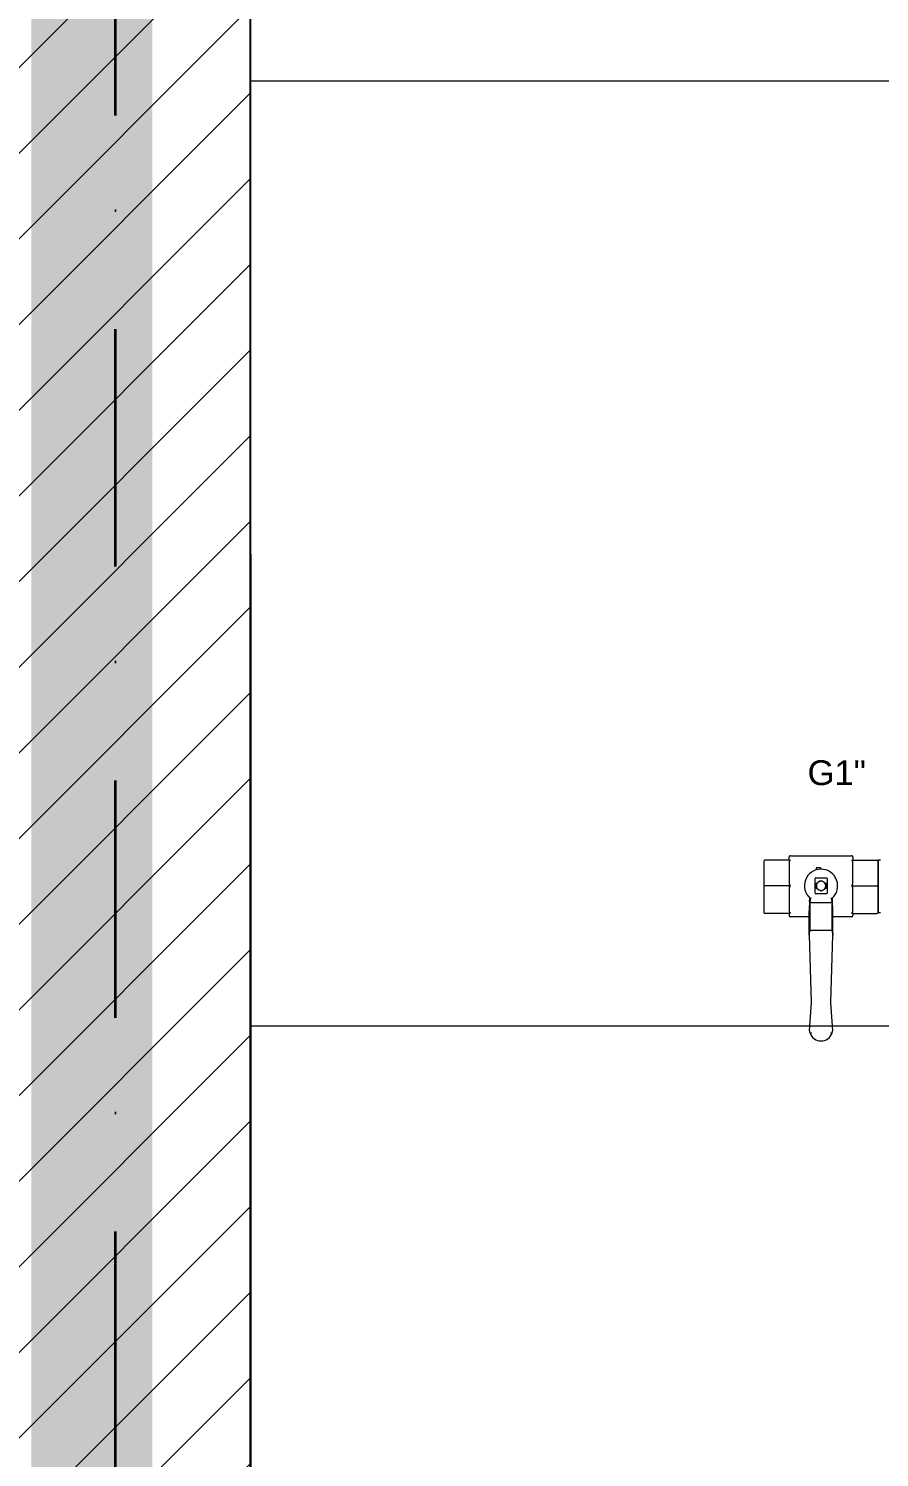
# Model space of a CAD drawing. Header units: millimetres. Extents: x 1322820 to 1391563, y 1051909 to 1098256.
# Drawn here: x 1361664 to 1362296, y 1087659 to 1088720 of the extents above; entities that cross this region are included whole.
import ezdxf
from ezdxf.enums import TextEntityAlignment as Align

# ---------------------------------------------------------------- set-up
doc = ezdxf.new("R2010")
doc.units = ezdxf.units.MM
doc.header["$MEASUREMENT"] = 0
doc.linetypes.add('Dot & Dashed', pattern=[335.138881, 176.388884, -88.194442, 0, -70.555556])
doc.layers.get('0').update_dxf_attribs({"true_color": 0x787878})
doc.layers.add('circuite prize vitali', color=1, linetype='Continuous')
for name, color, linetype, lineweight, true_color in [('instalatii - echipamente_Pen_No__21', 7, 'Continuous', 20, 0x787878), ('instalatii - echipamente_Pen_No__7', 7, 'Continuous', 100, 0x787878), ('New_arhitectura - axe_Pen_No__201', 7, 'Continuous', 35, 0x787878), ('New_arhitectura - suprafete DTAC_Pen_No__14', 7, 'Continuous', 18, 0x787878), ('New_rezistenta - pereti de rezistenta_Pen_No__21', 7, 'Continuous', 20, 0x787878)]:
    doc.layers.add(name, color=color, linetype=linetype, lineweight=lineweight, true_color=true_color)
doc.layers.add('New_arhitectura - axe', color=7, linetype='Continuous', true_color=0x787878)
doc.layers.add('New_rezistenta - pereti de rezistenta', color=7, linetype='Continuous', true_color=0x787878)
doc.styles.add('GENERATED_STYLE_1', font='arialbd.ttf')
doc.styles.add('GENERATED_STYLE_2', font='arial.ttf')

# ---------------------------------------------------------------- blocks, each defined once
blk = doc.blocks.new('Wall_32_1', base_point=(1361828.5, 1085033.4))
at = {"layer": 'New_rezistenta - pereti de rezistenta', "linetype": 'Continuous', "lineweight": 0, "true_color": 0x000000}
h = blk.add_hatch(dxfattribs=at)
h.set_pattern_fill('BETON_ARMAT_0001', color=18, style=0, pattern_type=2)
h.set_pattern_definition([(45, (1356235.236, 1078942.57), (-31.8198, 31.8198), [])])
h.paths.add_polyline_path([(1361828.5, 1085033.4), (1361828.5, 1090570.6), (1361578.5, 1090570.6), (1361578.5, 1085033.4)])
at = {"layer": 'New_rezistenta - pereti de rezistenta_Pen_No__21', "color": 7, "linetype": 'Continuous', "lineweight": 20, "flags": 128}
blk.add_lwpolyline([(1361828.5, 1085033.4), (1361828.5, 1090570.6)], dxfattribs=at)
blk = doc.blocks.new('Standard grid marker')
at = {"layer": 'New_arhitectura - axe_Pen_No__201', "linetype": 'Dot & Dashed', "lineweight": 35}
blk.add_line((1000, 0), (43350, 0), dxfattribs=at)
at = {"layer": 'New_arhitectura - axe_Pen_No__201', "lineweight": 35, "style": 'GENERATED_STYLE_1'}
for tag, p in [('AC_MarkerText_1_0', (-106.1, 7.1)), ('AC_MarkerText_1_1', (44456, 7.1))]:
    blk.add_attdef(tag, text='', height=125, rotation=270, dxfattribs=at).set_placement(p, align=Align.MIDDLE_CENTER)
blk = doc.blocks.new('terasa')
at = {"layer": 'instalatii - echipamente_Pen_No__21', "linetype": 'Continuous', "lineweight": 20}
for p, q in [((1361828.539, 1085085.004), (1361828.539, 1090920.6)), ((1362210.163, 1088101.629), (1362210.166, 1088083.58)), ((1362228.954, 1088102.621), (1362211.152, 1088102.619)), ((1362228.954, 1088102.621), (1362228.954, 1088104.969)), ((1362228.954, 1088102.425), (1362228.954, 1088102.621)), ((1362228.954, 1088102.621), (1362229.943, 1088102.621)), ((1362229.943, 1088102.425), (1362228.954, 1088102.425)), ((1362229.943, 1088105.958), (1362275.437, 1088105.965)), ((1362275.438, 1088102.628), (1362276.427, 1088102.628)), ((1362276.427, 1088102.432), (1362275.438, 1088102.432)), ((1362276.427, 1088104.976), (1362276.427, 1088102.628)), ((1362276.427, 1088102.628), (1362294.229, 1088102.631)), ((1362276.427, 1088102.432), (1362276.427, 1088102.628)), ((1362295.218, 1088103.001), (1362295.224, 1088063.44)), ((1362295.218, 1088103.001), (1362296.949, 1088103.001)), ((1362295.221, 1088083.592), (1362295.218, 1088101.642)), ((1362228.955, 1088100.393), (1362228.957, 1088086.181)), ((1362248.983, 1088096.739), (1362248.983, 1088095.379)), ((1362249.477, 1088096.937), (1362249.181, 1088096.937)), ((1362251.95, 1088096.938), (1362249.477, 1088096.937)), ((1362252.246, 1088096.938), (1362251.95, 1088096.938)), ((1362252.444, 1088096.74), (1362252.444, 1088095.946)), ((1362276.429, 1088086.188), (1362276.427, 1088100.4)), ((1362210.166, 1088083.58), (1362210.169, 1088064.047)), ((1362211.155, 1088083.58), (1362210.166, 1088083.58)), ((1362228.957, 1088083.583), (1362211.155, 1088083.58)), ((1362228.957, 1088083.583), (1362228.957, 1088084.149)), ((1362228.957, 1088084.149), (1362229.946, 1088084.149)), ((1362228.957, 1088083.049), (1362228.957, 1088083.583)), ((1362229.946, 1088083.049), (1362228.957, 1088083.049)), ((1362228.958, 1088081.171), (1362228.96, 1088065.471)), ((1362248.244, 1088078.138), (1362248.242, 1088089.033)), ((1362248.729, 1088089.52), (1362256.656, 1088089.521)), ((1362249.232, 1088085.584), (1362250.962, 1088086.584)), ((1362249.232, 1088083.586), (1362249.232, 1088085.584)), ((1362249.232, 1088081.587), (1362249.232, 1088083.586)), ((1362250.963, 1088080.588), (1362249.232, 1088081.587)), ((1362250.962, 1088086.584), (1362252.693, 1088087.583)), ((1362252.694, 1088079.589), (1362250.963, 1088080.588)), ((1362252.693, 1088087.583), (1362254.424, 1088086.584)), ((1362254.425, 1088080.589), (1362252.694, 1088079.589)), ((1362254.424, 1088086.584), (1362256.155, 1088085.585)), ((1362256.155, 1088081.588), (1362254.425, 1088080.589)), ((1362256.155, 1088085.585), (1362256.155, 1088083.587)), ((1362256.155, 1088083.587), (1362256.155, 1088081.588)), ((1362257.143, 1088089.034), (1362257.145, 1088078.14)), ((1362275.441, 1088084.156), (1362276.43, 1088084.156)), ((1362276.43, 1088083.056), (1362275.441, 1088083.056)), ((1362276.43, 1088083.59), (1362276.43, 1088084.156)), ((1362276.43, 1088083.59), (1362294.232, 1088083.592)), ((1362276.43, 1088083.056), (1362276.43, 1088083.59)), ((1362276.432, 1088065.478), (1362276.43, 1088081.178)), ((1362295.221, 1088083.592), (1362294.232, 1088083.592)), ((1362295.224, 1088064.059), (1362295.221, 1088083.592)), ((1362244.151, 1088071.837), (1362244.283, 1088074.525)), ((1362244.637, 1088074.211), (1362244.472, 1088070.861)), ((1362244.472, 1088070.861), (1362244.475, 1088050.192)), ((1362245.478, 1088071.222), (1362259.912, 1088071.225)), ((1362256.658, 1088077.653), (1362248.731, 1088077.652)), ((1362260.919, 1088070.864), (1362260.753, 1088074.213)), ((1362260.922, 1088050.195), (1362260.919, 1088070.864)), ((1362261.24, 1088071.839), (1362261.106, 1088074.528)), ((1362228.96, 1088063.061), (1362211.158, 1088063.058)), ((1362228.96, 1088063.061), (1362228.96, 1088063.593)), ((1362228.96, 1088063.593), (1362229.949, 1088063.593)), ((1362228.96, 1088063.061), (1362228.96, 1088061.453)), ((1362229.949, 1088063.061), (1362228.96, 1088063.061)), ((1362243.95, 1088060.466), (1362229.95, 1088060.464)), ((1362243.952, 1088046.971), (1362243.949, 1088064.843)), ((1362261.446, 1088046.973), (1362261.443, 1088064.846)), ((1362275.444, 1088060.471), (1362261.444, 1088060.468)), ((1362275.444, 1088063.6), (1362276.433, 1088063.6)), ((1362276.433, 1088063.068), (1362275.444, 1088063.068)), ((1362276.433, 1088063.068), (1362276.433, 1088063.6)), ((1362276.433, 1088063.068), (1362294.235, 1088063.07)), ((1362276.433, 1088063.068), (1362276.433, 1088061.46)), ((1362296.955, 1088063.441), (1362295.224, 1088063.44)), ((1362243.952, 1088046.971), (1362244.019, 1088048.346)), ((1362244.019, 1088048.346), (1362244.475, 1088050.192)), ((1362244.064, 1088046.971), (1362244.019, 1088048.346)), ((1362259.935, 1088050.455), (1362245.462, 1088050.453)), ((1362261.378, 1088048.348), (1362260.922, 1088050.195)), ((1362261.378, 1088048.348), (1362261.333, 1088046.973)), ((1362261.378, 1088048.348), (1362261.446, 1088046.973)), ((1362244.064, 1088046.971), (1362243.952, 1088046.971)), ((1362245.685, 1087997.187), (1362244.064, 1088046.971)), ((1362261.333, 1088046.973), (1362259.727, 1087997.189)), ((1362261.446, 1088046.973), (1362261.333, 1088046.973)), ((1362244.089, 1087975.742), (1362245.679, 1087996.932)), ((1362259.733, 1087996.934), (1362261.329, 1087975.744)), ((1362244.531, 1087974.059), (1362244.525, 1087974.069)), ((1362260.894, 1087974.071), (1362260.888, 1087974.062))]:
    blk.add_line(p, q, dxfattribs=at)
for points in [[(1364217.276, 1088681.764), (1364217, 1090570.775), (1361828.539, 1090570.6), (1361828.815, 1088681.589)], [(1364217.466, 1087386.074), (1364217.19, 1089275.085), (1361828.728, 1089274.911), (1361829.004, 1087385.9)], [(1364217.655, 1086090.373), (1364217.379, 1087979.384), (1361828.918, 1087979.209), (1361829.194, 1086090.198)]]:
    blk.add_lwpolyline(points, close=True, dxfattribs=at)
for centre, radius, start, end in [((1362211.152, 1088101.63), 0.989, 90.008376, 180.00838), ((1362229.943, 1088104.969), 0.989, 90.008383, 180.008386), ((1362275.438, 1088104.976), 0.989, 0.00838, 90.008383), ((1362294.229, 1088101.642), 0.989, 0.00838, 90.008376), ((1362252.693, 1088083.586), 12.363, 310.700987, 229.31577), ((1362249.181, 1088096.74), 0.198, 90.008363, 180.008363), ((1362252.246, 1088096.74), 0.198, 0.008397, 90.008363), ((1362252.693, 1088083.586), 3.462, 120.008379, 180.008378), ((1362252.693, 1088083.586), 3.462, 180.008379, 240.00838), ((1362252.693, 1088083.586), 3.462, 60.008378, 120.008379), ((1362252.693, 1088083.586), 3.462, 240.008381, 300.008378), ((1362252.693, 1088083.586), 3.462, 0.00838, 60.008379), ((1362252.693, 1088083.586), 3.462, 300.008379, 0.008379), ((1362223.615, 1088123.154), 53.267, 293.243851, 294.432805), ((1362281.76, 1088123.163), 53.267, 245.583954, 246.772908), ((1362211.158, 1088064.047), 0.989, 180.00838, 270.008376), ((1362229.949, 1088061.453), 0.989, 180.00838, 270.008376), ((1362275.444, 1088061.46), 0.989, 270.008376, 0.008376), ((1362294.235, 1088064.059), 0.989, 270.008376, 0.00838), ((1362243.307, 1087997.11), 2.379, 355.708457, 1.864546), ((1362262.105, 1087997.112), 2.379, 178.152216, 184.308306), ((1362252.709, 1087977.091), 8.725, 188.897705, 197.37318), ((1362252.709, 1087977.091), 8.725, 197.37318, 200.269142), ((1362252.709, 1087977.091), 8.725, 200.269144, 339.747614), ((1362251.119, 1087947.751), 27.121, 101.954675, 104.058533), ((1362254.308, 1087947.751), 27.121, 75.958227, 78.062085), ((1362252.709, 1087977.091), 8.725, 339.747608, 342.643571), ((1362252.709, 1087977.091), 8.725, 342.643579, 351.119053)]:
    blk.add_arc(centre, radius, start, end, dxfattribs=at)
for centre, major_axis, ratio, start_param, end_param in [((1362248.744, 1088089.018), (-0.36, 0.36), 0.97028753, 5.51286642, 7.05350425), ((1362256.641, 1088089.019), (0.36, 0.36), 0.97028753, 5.51286618, 7.05350437), ((1362244.64, 1088071.837), (0.489, 9.89), 0.04932483, 1.57324116, 2.35863926), ((1362245.458, 1088070.813), (-0.989, 0.024), 0.41421356, 4.72262282, 6.22360623), ((1362248.746, 1088078.154), (0.36, 0.36), 0.97028753, 2.37127353, 3.91191171), ((1362256.643, 1088078.155), (-0.36, 0.36), 0.97028753, 2.37127353, 3.91191171), ((1362259.932, 1088070.815), (0.989, 0.025), 0.41421356, 0.05957913, 1.56056237), ((1362260.751, 1088071.839), (-0.492, 9.89), 0.04932483, 3.9245462, 4.70994408), ((1362245.463, 1088040.488), (-0.986, 9.708), 0.00992867, 6.23075908, 6.31098885), ((1362259.937, 1088040.49), (0.983, 9.708), 0.00992867, 6.25538125, 6.3356126)]:
    blk.add_ellipse(centre, major_axis=major_axis, ratio=ratio, start_param=start_param, end_param=end_param, dxfattribs=at)
for points, knots in [([(1362229.943, 1088102.425), (1362229.827, 1088102.425), (1362229.716, 1088102.385), (1362229.623, 1088102.325), (1362229.53, 1088102.265), (1362229.455, 1088102.189), (1362229.391, 1088102.106), (1362229.262, 1088101.939), (1362229.18, 1088101.753), (1362229.118, 1088101.562), (1362229.056, 1088101.371), (1362229.016, 1088101.178), (1362228.991, 1088100.983), (1362228.966, 1088100.787), (1362228.955, 1088100.591), (1362228.955, 1088100.393)], [0, 0, 0, 0, 1, 1, 1, 2, 2, 2, 3, 3, 3, 4, 4, 4, 5, 5, 5, 5]), ([(1362276.427, 1088100.4), (1362276.427, 1088100.598), (1362276.416, 1088100.795), (1362276.391, 1088100.99), (1362276.365, 1088101.186), (1362276.326, 1088101.381), (1362276.263, 1088101.572), (1362276.2, 1088101.763), (1362276.116, 1088101.95), (1362275.99, 1088102.113), (1362275.927, 1088102.195), (1362275.851, 1088102.272), (1362275.758, 1088102.332), (1362275.666, 1088102.391), (1362275.555, 1088102.432), (1362275.438, 1088102.432)], [0, 0, 0, 0, 1, 1, 1, 2, 2, 2, 3, 3, 3, 4, 4, 4, 5, 5, 5, 5]), ([(1362228.957, 1088086.181), (1362228.957, 1088085.983), (1362228.968, 1088085.786), (1362228.993, 1088085.591), (1362229.019, 1088085.395), (1362229.059, 1088085.2), (1362229.121, 1088085.009), (1362229.184, 1088084.818), (1362229.268, 1088084.631), (1362229.394, 1088084.468), (1362229.457, 1088084.386), (1362229.533, 1088084.309), (1362229.626, 1088084.249), (1362229.718, 1088084.19), (1362229.829, 1088084.149), (1362229.946, 1088084.149)], [0, 0, 0, 0, 1, 1, 1, 2, 2, 2, 3, 3, 3, 4, 4, 4, 5, 5, 5, 5]), ([(1362229.946, 1088083.049), (1362229.837, 1088083.049), (1362229.731, 1088083.016), (1362229.641, 1088082.964), (1362229.551, 1088082.913), (1362229.475, 1088082.844), (1362229.41, 1088082.769), (1362229.346, 1088082.694), (1362229.292, 1088082.612), (1362229.246, 1088082.529), (1362229.2, 1088082.445), (1362229.162, 1088082.358), (1362229.13, 1088082.269), (1362229.065, 1088082.09), (1362229.023, 1088081.908), (1362228.996, 1088081.725), (1362228.969, 1088081.542), (1362228.958, 1088081.357), (1362228.958, 1088081.171)], [0, 0, 0, 0, 1, 1, 1, 2, 2, 2, 3, 3, 3, 4, 4, 4, 5, 5, 5, 6, 6, 6, 6]), ([(1362275.441, 1088084.156), (1362275.557, 1088084.156), (1362275.668, 1088084.196), (1362275.761, 1088084.256), (1362275.854, 1088084.316), (1362275.929, 1088084.392), (1362275.993, 1088084.475), (1362276.122, 1088084.642), (1362276.204, 1088084.828), (1362276.266, 1088085.019), (1362276.328, 1088085.21), (1362276.368, 1088085.403), (1362276.393, 1088085.598), (1362276.418, 1088085.793), (1362276.429, 1088085.99), (1362276.429, 1088086.188)], [0, 0, 0, 0, 1, 1, 1, 2, 2, 2, 3, 3, 3, 4, 4, 4, 5, 5, 5, 5]), ([(1362276.43, 1088081.178), (1362276.43, 1088081.364), (1362276.418, 1088081.549), (1362276.391, 1088081.732), (1362276.364, 1088081.915), (1362276.323, 1088082.097), (1362276.258, 1088082.276), (1362276.192, 1088082.454), (1362276.105, 1088082.628), (1362275.976, 1088082.777), (1362275.912, 1088082.851), (1362275.836, 1088082.92), (1362275.745, 1088082.971), (1362275.654, 1088083.023), (1362275.55, 1088083.056), (1362275.441, 1088083.056)], [0, 0, 0, 0, 1, 1, 1, 2, 2, 2, 3, 3, 3, 4, 4, 4, 5, 5, 5, 5]), ([(1362228.96, 1088065.471), (1362228.96, 1088065.285), (1362228.972, 1088065.1), (1362228.999, 1088064.917), (1362229.026, 1088064.733), (1362229.067, 1088064.551), (1362229.132, 1088064.373), (1362229.197, 1088064.195), (1362229.285, 1088064.021), (1362229.414, 1088063.872), (1362229.478, 1088063.798), (1362229.554, 1088063.729), (1362229.645, 1088063.677), (1362229.735, 1088063.626), (1362229.84, 1088063.593), (1362229.949, 1088063.593)], [0, 0, 0, 0, 1, 1, 1, 2, 2, 2, 3, 3, 3, 4, 4, 4, 5, 5, 5, 5]), ([(1362275.444, 1088063.6), (1362275.553, 1088063.6), (1362275.659, 1088063.633), (1362275.749, 1088063.685), (1362275.839, 1088063.736), (1362275.915, 1088063.805), (1362275.98, 1088063.88), (1362276.044, 1088063.954), (1362276.098, 1088064.036), (1362276.144, 1088064.12), (1362276.19, 1088064.204), (1362276.228, 1088064.291), (1362276.26, 1088064.38), (1362276.325, 1088064.558), (1362276.367, 1088064.74), (1362276.394, 1088064.924), (1362276.421, 1088065.107), (1362276.432, 1088065.292), (1362276.432, 1088065.478)], [0, 0, 0, 0, 1, 1, 1, 2, 2, 2, 3, 3, 3, 4, 4, 4, 5, 5, 5, 6, 6, 6, 6]), ([(1362244.483, 1088050.184), (1362244.488, 1088050.167), (1362244.499, 1088050.178), (1362244.514, 1088050.191), (1362244.53, 1088050.204), (1362244.55, 1088050.222), (1362244.576, 1088050.24), (1362244.627, 1088050.276), (1362244.698, 1088050.314), (1362244.786, 1088050.346), (1362244.873, 1088050.378), (1362244.978, 1088050.406), (1362245.094, 1088050.424), (1362245.209, 1088050.443), (1362245.334, 1088050.453), (1362245.461, 1088050.453)], [0, 0, 0, 0, 1, 1, 1, 2, 2, 2, 3, 3, 3, 4, 4, 4, 5, 5, 5, 5]), ([(1362260.913, 1088050.186), (1362260.908, 1088050.17), (1362260.898, 1088050.18), (1362260.883, 1088050.194), (1362260.867, 1088050.207), (1362260.846, 1088050.225), (1362260.821, 1088050.242), (1362260.77, 1088050.278), (1362260.699, 1088050.316), (1362260.611, 1088050.348), (1362260.523, 1088050.381), (1362260.418, 1088050.408), (1362260.303, 1088050.427), (1362260.187, 1088050.445), (1362260.062, 1088050.455), (1362259.935, 1088050.455)], [0, 0, 0, 0, 1, 1, 1, 2, 2, 2, 3, 3, 3, 4, 4, 4, 5, 5, 5, 5])]:
    blk.add_open_spline(points, degree=3, knots=knots, dxfattribs=at)
for points in [[(1362245.458, 1088071.223), (1362245.465, 1088071.223), (1362245.472, 1088071.222), (1362245.478, 1088071.222)], [(1362259.912, 1088071.225), (1362259.919, 1088071.225), (1362259.926, 1088071.225), (1362259.932, 1088071.225)]]:
    blk.add_open_spline(points, degree=3, dxfattribs=at)
at = {"layer": 'New_arhitectura - suprafete DTAC_Pen_No__14', "linetype": 'Continuous', "lineweight": 18, "flags": 128}
blk.add_lwpolyline([(1361828.539, 1090570.6), (1361828.539, 1085033.356), (1365978.539, 1085033.356), (1365978.539, 1090570.6)], close=True, dxfattribs=at)
at = {"layer": 'New_arhitectura - axe', "linetype": 'Continuous', "lineweight": 13, "zscale": 1000, "rotation": 90}
blk.add_blockref('Standard grid marker', (1361728.517, 1052120.65), dxfattribs=at)
at = {"layer": 'New_rezistenta - pereti de rezistenta', "lineweight": 20}
blk.add_blockref('Wall_32_1', (1361828.539, 1085033.356), dxfattribs=at)
at = {"layer": 'instalatii - echipamente_Pen_No__7', "linetype": 'Continuous', "lineweight": 100, "insert": (1362286.086, 1088176.846), "char_height": 18.4084, "attachment_point": 3, "rotation": 0.008379, "style": 'GENERATED_STYLE_2'}
blk.add_mtext('\\A1;G1"', dxfattribs=at)

msp = doc.modelspace()

# ---------------------------------------------------------------- block references
msp.add_blockref('terasa', (0, 0))

# ---------------------------------------------------------------- next in the draw order: linework, layer by layer
at = {"layer": 'circuite prize vitali', "lineweight": 20, "const_width": 90}
msp.add_lwpolyline([(1362139.3, 1085500.6), (1361710.8, 1085850.6), (1361710.8, 1091050.1), (1364550.2, 1095188.8), (1364550.2, 1096011.4)], dxfattribs=at)

doc.saveas('drawing.dxf')
